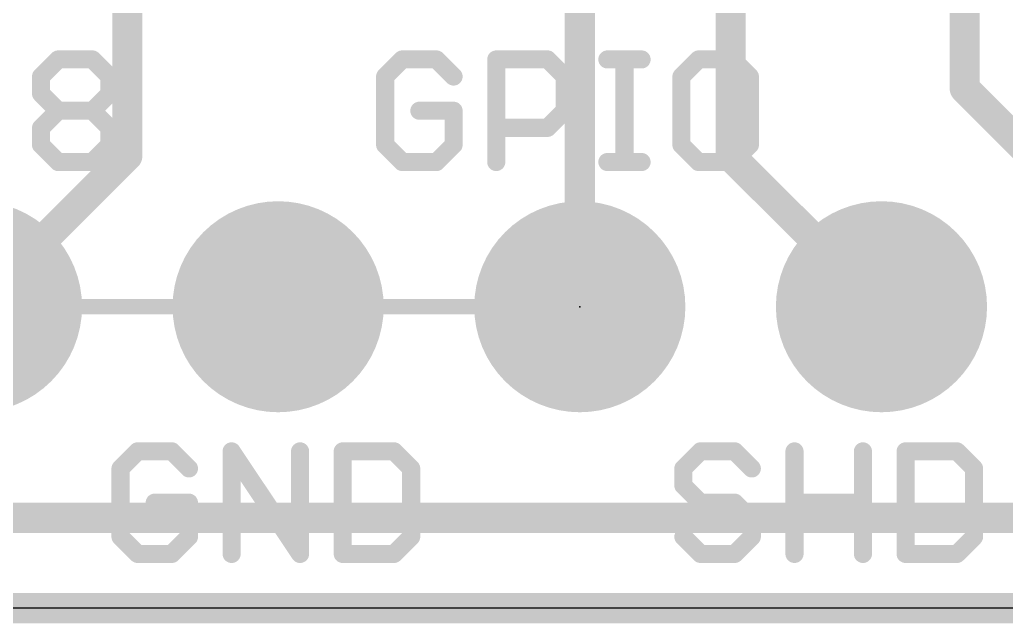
# Model space of a CAD drawing. Extents: x -6.5 to 25, y -5.3 to 24.4.
# Drawn here: x 5.44 to 13.75, y -0.13 to 4.96 of the extents above; entities that cross this region are included whole.
import ezdxf

# ---------------------------------------------------------------- set-up
doc = ezdxf.new("R2010")
doc.units = 0
for name, color, linetype in [('1', 12, 'CONTINUOUS'), ('16', 132, 'CONTINUOUS'), ('17', 110, 'CONTINUOUS'), ('20', 53, 'CONTINUOUS'), ('21', 40, 'CONTINUOUS'), ('23', 53, 'CONTINUOUS'), ('47', 253, 'CONTINUOUS')]:
    doc.layers.add(name, color=color, linetype=linetype)

# ---------------------------------------------------------------- blocks, each defined once
blk = doc.blocks.new('ROUNDP')
at = {"const_width": 0.5}
blk.add_lwpolyline([(0, -0.25, 1), (0, 0.25, 1), (0, -0.25)], format="xyb", dxfattribs=at)

msp = doc.modelspace()

# ---------------------------------------------------------------- linework, layer by layer
at = {"layer": '1', "const_width": 0.254}
for points in [[(6.35, 3.81), (6.35, 6.035)], [(11.43, 5.969), (11.43, 3.81)], [(13.401, 4.379), (13.401, 5.842)], [(15.24, 2.54), (13.401, 4.379)], [(5.08, 2.54), (6.35, 3.81)], [(11.43, 3.81), (12.7, 2.54)], [(16.002, 0.762), (3.175, 0.762)], [(20.32, 0), (0, 0)]]:
    msp.add_lwpolyline(points, dxfattribs=at)
at = {"layer": '1', "const_width": 0.127}
for points in [[(13.4459, 4.4239, 1), (13.3561, 4.3341)], [(13.3375, 4.379, 1), (13.4645, 4.379)], [(6.3949, 3.7651, 1), (6.3051, 3.8549)], [(11.4749, 3.8549, 1), (11.3851, 3.7651)], [(6.2865, 3.81, 1), (6.4135, 3.81)], [(11.3665, 3.81, 1), (11.4935, 3.81)], [(12.6551, 2.4951, 1), (12.7449, 2.5849)]]:
    msp.add_lwpolyline(points, format="xyb", dxfattribs=at)
at = {"layer": '16', "const_width": 0.254}
for points in [[(10.16, 2.54), (10.16, 5.969)], [(20.32, 0), (0, 0)]]:
    msp.add_lwpolyline(points, dxfattribs=at)
at = {"layer": '16', "const_width": 0.127}
msp.add_lwpolyline([(10.0965, 2.54, 1), (10.2235, 2.54)], format="xyb", dxfattribs=at)
at = {"layer": '20'}
msp.add_line((17.78, 0), (2.54, 0), dxfattribs=at)
at = {"layer": '21', "const_width": 0.1524}
for points in [[(5.624, 4.4795), (5.768, 4.6235)], [(5.768, 4.6235), (6.0561, 4.6235)], [(6.0561, 4.6235), (6.2002, 4.4795)], [(8.6651, 4.6235), (8.5211, 4.4795)], [(8.9533, 4.6235), (8.6651, 4.6235)], [(9.0973, 4.4795), (8.9533, 4.6235)], [(9.4566, 3.7592), (9.4566, 4.6235)], [(9.4566, 4.6235), (9.8888, 4.6235)], [(9.8888, 4.6235), (10.0328, 4.4795)], [(10.3921, 4.6235), (10.6802, 4.6235)], [(10.5362, 3.7592), (10.5362, 4.6235)], [(11.1599, 4.6235), (11.0158, 4.4795)], [(11.448, 4.6235), (11.1599, 4.6235)], [(11.592, 4.4795), (11.448, 4.6235)], [(5.624, 4.3354), (5.624, 4.4795)], [(6.2002, 4.4795), (6.2002, 4.3354)], [(8.5211, 4.4795), (8.5211, 3.9033)], [(10.0328, 4.4795), (10.0328, 4.1914)], [(11.0158, 4.4795), (11.0158, 3.9033)], [(11.592, 3.9033), (11.592, 4.4795)], [(5.768, 4.1914), (5.624, 4.3354)], [(6.2002, 4.3354), (6.0561, 4.1914)], [(5.624, 4.0473), (5.768, 4.1914)], [(5.768, 4.1914), (6.0561, 4.1914)], [(6.0561, 4.1914), (6.2002, 4.0473)], [(9.0973, 4.1914), (8.8092, 4.1914)], [(9.0973, 3.9033), (9.0973, 4.1914)], [(10.0328, 4.1914), (9.8888, 4.0473)], [(5.624, 3.9033), (5.624, 4.0473)], [(6.2002, 4.0473), (6.2002, 3.9033)], [(9.8888, 4.0473), (9.4566, 4.0473)], [(5.768, 3.7592), (5.624, 3.9033)], [(6.2002, 3.9033), (6.0561, 3.7592)], [(8.5211, 3.9033), (8.6651, 3.7592)], [(8.9533, 3.7592), (9.0973, 3.9033)], [(11.0158, 3.9033), (11.1599, 3.7592)], [(11.448, 3.7592), (11.592, 3.9033)], [(6.0561, 3.7592), (5.768, 3.7592)], [(8.6651, 3.7592), (8.9533, 3.7592)], [(10.3921, 3.7592), (10.6802, 3.7592)], [(11.1599, 3.7592), (11.448, 3.7592)], [(6.437, 1.3215), (6.2929, 1.1775)], [(6.7251, 1.3215), (6.437, 1.3215)], [(6.8691, 1.1775), (6.7251, 1.3215)], [(7.2284, 0.4572), (7.2284, 1.3215)], [(7.2284, 1.3215), (7.8047, 0.4572)], [(7.8047, 0.4572), (7.8047, 1.3215)], [(8.164, 1.3215), (8.164, 0.4572)], [(8.5961, 1.3215), (8.164, 1.3215)], [(8.7402, 1.1775), (8.5961, 1.3215)], [(11.1762, 1.3215), (11.0322, 1.1775)], [(11.4643, 1.3215), (11.1762, 1.3215)], [(11.6084, 1.1775), (11.4643, 1.3215)], [(11.9677, 0.4572), (11.9677, 1.3215)], [(12.5439, 1.3215), (12.5439, 0.4572)], [(12.9032, 1.3215), (12.9032, 0.4572)], [(13.3354, 1.3215), (12.9032, 1.3215)], [(13.4794, 1.1775), (13.3354, 1.3215)], [(6.2929, 1.1775), (6.2929, 0.6013)], [(8.7402, 0.6013), (8.7402, 1.1775)], [(11.0322, 1.1775), (11.0322, 1.0334)], [(13.4794, 0.6013), (13.4794, 1.1775)], [(11.0322, 1.0334), (11.1762, 0.8894)], [(6.8691, 0.8894), (6.581, 0.8894)], [(6.8691, 0.6013), (6.8691, 0.8894)], [(11.1762, 0.8894), (11.4643, 0.8894)], [(11.4643, 0.8894), (11.6084, 0.7453)], [(11.9677, 0.8894), (12.5439, 0.8894)], [(11.6084, 0.7453), (11.6084, 0.6013)], [(6.2929, 0.6013), (6.437, 0.4572)], [(6.7251, 0.4572), (6.8691, 0.6013)], [(8.5961, 0.4572), (8.7402, 0.6013)], [(11.1762, 0.4572), (11.0322, 0.6013)], [(11.6084, 0.6013), (11.4643, 0.4572)], [(13.3354, 0.4572), (13.4794, 0.6013)], [(6.437, 0.4572), (6.7251, 0.4572)], [(8.164, 0.4572), (8.5961, 0.4572)], [(11.4643, 0.4572), (11.1762, 0.4572)], [(12.9032, 0.4572), (13.3354, 0.4572)]]:
    msp.add_lwpolyline(points, dxfattribs=at)
at = {"layer": '21', "const_width": 0.0762}
for points in [[(5.768, 4.6616, 1), (5.768, 4.5854)], [(5.795, 4.5966, 1), (5.7411, 4.6505)], [(6.0831, 4.6505, 1), (6.0292, 4.5966)], [(6.0561, 4.5854, 1), (6.0561, 4.6616)], [(8.6651, 4.6616, 1), (8.6651, 4.5854)], [(8.6921, 4.5966, 1), (8.6382, 4.6505)], [(8.9802, 4.6505, 1), (8.9263, 4.5966)], [(8.9533, 4.5854, 1), (8.9533, 4.6616)], [(9.4947, 4.6235, 1), (9.4185, 4.6235)], [(9.4566, 4.6616, 1), (9.4566, 4.5854)], [(9.9157, 4.6505, 1), (9.8618, 4.5966)], [(9.8888, 4.5854, 1), (9.8888, 4.6616)], [(10.3921, 4.6616, 1), (10.3921, 4.5854)], [(10.5743, 4.6235, 1), (10.4981, 4.6235)], [(10.6802, 4.5854, 1), (10.6802, 4.6616)], [(11.1599, 4.6616, 1), (11.1599, 4.5854)], [(11.1868, 4.5966, 1), (11.1329, 4.6505)], [(11.4749, 4.6505, 1), (11.421, 4.5966)], [(11.448, 4.5854, 1), (11.448, 4.6616)], [(5.597, 4.5064, 1), (5.6509, 4.4525)], [(5.6621, 4.4795, 1), (5.5859, 4.4795)], [(6.2383, 4.4795, 1), (6.1621, 4.4795)], [(6.1732, 4.4525, 1), (6.2271, 4.5064)], [(8.4941, 4.5064, 1), (8.548, 4.4525)], [(8.5592, 4.4795, 1), (8.483, 4.4795)], [(9.0704, 4.4525, 1), (9.1242, 4.5064)], [(10.0709, 4.4795, 1), (9.9947, 4.4795)], [(10.0059, 4.4525, 1), (10.0598, 4.5064)], [(11.0539, 4.4795, 1), (10.9777, 4.4795)], [(10.9889, 4.5064, 1), (11.0427, 4.4525)], [(11.6301, 4.4795, 1), (11.5539, 4.4795)], [(11.5651, 4.4525, 1), (11.619, 4.5064)], [(5.6509, 4.3624, 1), (5.597, 4.3085)], [(6.2271, 4.3085, 1), (6.1732, 4.3624)], [(5.5859, 4.3354, 1), (5.6621, 4.3354)], [(6.1621, 4.3354, 1), (6.2383, 4.3354)], [(5.768, 4.2295, 1), (5.768, 4.1533)], [(5.795, 4.1644, 1), (5.7411, 4.2183)], [(5.7411, 4.1644, 1), (5.795, 4.2183)], [(6.0831, 4.2183, 1), (6.0292, 4.1644)], [(6.0292, 4.2183, 1), (6.0831, 4.1644)], [(6.0561, 4.1533, 1), (6.0561, 4.2295)], [(8.8092, 4.2295, 1), (8.8092, 4.1533)], [(9.1354, 4.1914, 1), (9.0592, 4.1914)], [(9.0973, 4.1533, 1), (9.0973, 4.2295)], [(10.0598, 4.1644, 1), (10.0059, 4.2183)], [(9.9947, 4.1914, 1), (10.0709, 4.1914)], [(5.597, 4.0743, 1), (5.6509, 4.0204)], [(5.6621, 4.0473, 1), (5.5859, 4.0473)], [(6.2383, 4.0473, 1), (6.1621, 4.0473)], [(6.1732, 4.0204, 1), (6.2271, 4.0743)], [(9.4566, 4.0854, 1), (9.4566, 4.0092)], [(9.8618, 4.0743, 1), (9.9157, 4.0204)], [(9.8888, 4.0092, 1), (9.8888, 4.0854)], [(5.6509, 3.9302, 1), (5.597, 3.8763)], [(5.5859, 3.9033, 1), (5.6621, 3.9033)], [(6.1621, 3.9033, 1), (6.2383, 3.9033)], [(6.2271, 3.8763, 1), (6.1732, 3.9302)], [(8.548, 3.9302, 1), (8.4941, 3.8763)], [(8.483, 3.9033, 1), (8.5592, 3.9033)], [(9.0592, 3.9033, 1), (9.1354, 3.9033)], [(9.1242, 3.8763, 1), (9.0704, 3.9302)], [(11.0427, 3.9302, 1), (10.9889, 3.8763)], [(10.9777, 3.9033, 1), (11.0539, 3.9033)], [(11.5539, 3.9033, 1), (11.6301, 3.9033)], [(11.619, 3.8763, 1), (11.5651, 3.9302)], [(5.768, 3.7973, 1), (5.768, 3.7211)], [(5.7411, 3.7323, 1), (5.795, 3.7861)], [(6.0292, 3.7861, 1), (6.0831, 3.7323)], [(6.0561, 3.7211, 1), (6.0561, 3.7973)], [(8.6651, 3.7973, 1), (8.6651, 3.7211)], [(8.6382, 3.7323, 1), (8.6921, 3.7861)], [(8.9263, 3.7861, 1), (8.9802, 3.7323)], [(8.9533, 3.7211, 1), (8.9533, 3.7973)], [(10.3921, 3.7973, 1), (10.3921, 3.7211)], [(10.6802, 3.7211, 1), (10.6802, 3.7973)], [(11.1599, 3.7973, 1), (11.1599, 3.7211)], [(11.1329, 3.7323, 1), (11.1868, 3.7861)], [(11.421, 3.7861, 1), (11.4749, 3.7323)], [(11.448, 3.7211, 1), (11.448, 3.7973)], [(9.4185, 3.7592, 1), (9.4947, 3.7592)], [(10.4981, 3.7592, 1), (10.5743, 3.7592)], [(6.437, 1.3596, 1), (6.437, 1.2834)], [(6.4639, 1.2946, 1), (6.41, 1.3485)], [(6.752, 1.3485, 1), (6.6981, 1.2946)], [(6.7251, 1.2834, 1), (6.7251, 1.3596)], [(7.2601, 1.3427, 1), (7.1967, 1.3004)], [(7.2665, 1.3215, 1), (7.1903, 1.3215)], [(7.8428, 1.3215, 1), (7.7666, 1.3215)], [(8.2021, 1.3215, 1), (8.1259, 1.3215)], [(8.164, 1.3596, 1), (8.164, 1.2834)], [(8.6231, 1.3485, 1), (8.5692, 1.2946)], [(8.5961, 1.2834, 1), (8.5961, 1.3596)], [(11.1762, 1.3596, 1), (11.1762, 1.2834)], [(11.2032, 1.2946, 1), (11.1493, 1.3485)], [(11.4913, 1.3485, 1), (11.4374, 1.2946)], [(11.4643, 1.2834, 1), (11.4643, 1.3596)], [(12.0058, 1.3215, 1), (11.9296, 1.3215)], [(12.582, 1.3215, 1), (12.5058, 1.3215)], [(12.9413, 1.3215, 1), (12.8651, 1.3215)], [(12.9032, 1.3596, 1), (12.9032, 1.2834)], [(13.3623, 1.3485, 1), (13.3084, 1.2946)], [(13.3354, 1.2834, 1), (13.3354, 1.3596)], [(6.331, 1.1775, 1), (6.2548, 1.1775)], [(8.7783, 1.1775, 1), (8.7021, 1.1775)], [(11.0703, 1.1775, 1), (10.9941, 1.1775)], [(13.5175, 1.1775, 1), (13.4413, 1.1775)], [(6.266, 1.2044, 1), (6.3199, 1.1505)], [(6.8422, 1.1505, 1), (6.8961, 1.2044)], [(8.7132, 1.1505, 1), (8.7671, 1.2044)], [(11.0052, 1.2044, 1), (11.0591, 1.1505)], [(11.5814, 1.1505, 1), (11.6353, 1.2044)], [(13.4525, 1.1505, 1), (13.5064, 1.2044)], [(11.0591, 1.0604, 1), (11.0052, 1.0065)], [(10.9941, 1.0334, 1), (11.0703, 1.0334)], [(6.581, 0.9275, 1), (6.581, 0.8513)], [(6.9072, 0.8894, 1), (6.831, 0.8894)], [(6.8691, 0.8513, 1), (6.8691, 0.9275)], [(11.1762, 0.9275, 1), (11.1762, 0.8513)], [(11.1493, 0.8624, 1), (11.2032, 0.9163)], [(11.4913, 0.9163, 1), (11.4374, 0.8624)], [(11.4643, 0.8513, 1), (11.4643, 0.9275)], [(11.9677, 0.9275, 1), (11.9677, 0.8513)], [(12.5439, 0.8513, 1), (12.5439, 0.9275)], [(11.6465, 0.7453, 1), (11.5703, 0.7453)], [(11.5814, 0.7184, 1), (11.6353, 0.7723)], [(6.3199, 0.6282, 1), (6.266, 0.5743)], [(6.8961, 0.5743, 1), (6.8422, 0.6282)], [(8.7671, 0.5743, 1), (8.7132, 0.6282)], [(11.0591, 0.6282, 1), (11.0052, 0.5743)], [(11.6353, 0.5743, 1), (11.5814, 0.6282)], [(13.5064, 0.5743, 1), (13.4525, 0.6282)], [(6.2548, 0.6013, 1), (6.331, 0.6013)], [(6.831, 0.6013, 1), (6.9072, 0.6013)], [(8.7021, 0.6013, 1), (8.7783, 0.6013)], [(11.5703, 0.6013, 1), (11.6465, 0.6013)], [(13.4413, 0.6013, 1), (13.5175, 0.6013)], [(6.437, 0.4953, 1), (6.437, 0.4191)], [(6.41, 0.4303, 1), (6.4639, 0.4841)], [(6.6981, 0.4841, 1), (6.752, 0.4303)], [(6.7251, 0.4191, 1), (6.7251, 0.4953)], [(7.773, 0.4361, 1), (7.8364, 0.4783)], [(8.164, 0.4953, 1), (8.164, 0.4191)], [(8.5692, 0.4841, 1), (8.6231, 0.4303)], [(8.5961, 0.4191, 1), (8.5961, 0.4953)], [(11.1762, 0.4953, 1), (11.1762, 0.4191)], [(11.1493, 0.4303, 1), (11.2032, 0.4841)], [(11.4374, 0.4841, 1), (11.4913, 0.4303)], [(11.4643, 0.4191, 1), (11.4643, 0.4953)], [(12.9032, 0.4953, 1), (12.9032, 0.4191)], [(13.3084, 0.4841, 1), (13.3623, 0.4303)], [(13.3354, 0.4191, 1), (13.3354, 0.4953)], [(7.1903, 0.4572, 1), (7.2665, 0.4572)], [(7.7666, 0.4572, 1), (7.8428, 0.4572)], [(8.1259, 0.4572, 1), (8.2021, 0.4572)], [(11.9296, 0.4572, 1), (12.0058, 0.4572)], [(12.5058, 0.4572, 1), (12.582, 0.4572)], [(12.8651, 0.4572, 1), (12.9413, 0.4572)]]:
    msp.add_lwpolyline(points, format="xyb", dxfattribs=at)
at = {"layer": '23'}
msp.add_point((10.16, 2.54), dxfattribs=at)
at = {"layer": '47', "const_width": 0.13}
for points in [[(10.16, 2.54), (-2.966, 2.54)], [(6.223, 0), (-6.141, 0)], [(10.414, 0), (-2.966, 0)], [(10.922, 0), (24.937, 0)]]:
    msp.add_lwpolyline(points, dxfattribs=at)
at = {"layer": '47', "const_width": 0.065}
for points in [[(10.16, 2.5075, 1), (10.16, 2.5725)], [(6.223, -0.0325, 1), (6.223, 0.0325)], [(10.414, -0.0325, 1), (10.414, 0.0325)], [(10.922, 0.0325, 1), (10.922, -0.0325)]]:
    msp.add_lwpolyline(points, format="xyb", dxfattribs=at)

# ---------------------------------------------------------------- block references
at = {"layer": '17', "xscale": 1.778, "yscale": 1.778, "rotation": 90}
for p in [(5.08, 2.54), (5.08, 2.54), (7.62, 2.54), (7.62, 2.54), (10.16, 2.54), (10.16, 2.54), (12.7, 2.54), (12.7, 2.54)]:
    msp.add_blockref('ROUNDP', p, dxfattribs=at)

doc.saveas('drawing.dxf')
